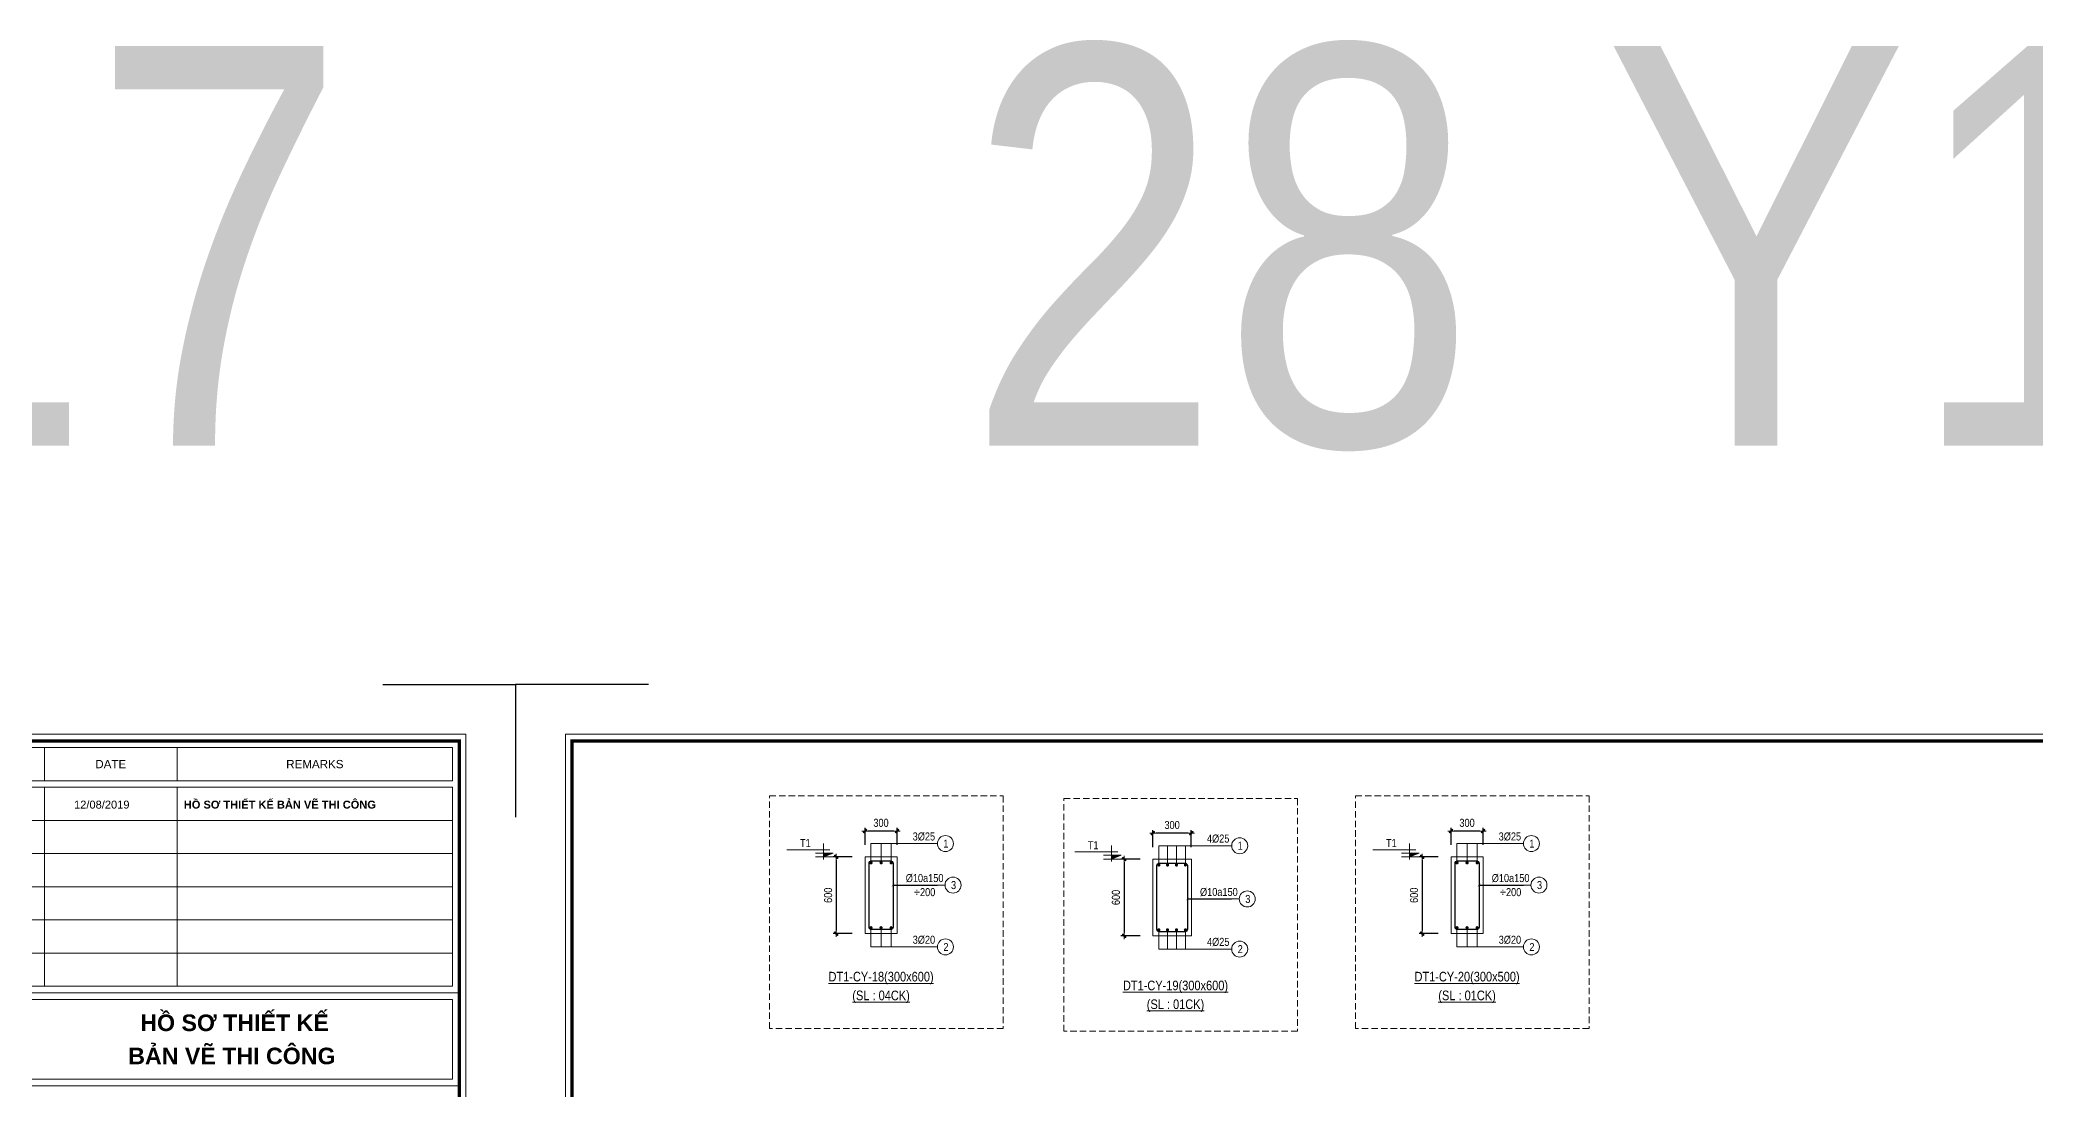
# Model space of a CAD drawing. Header units: millimetres. Extents: x 397144 to 8960116, y 345581 to 674207.
# Drawn here: x 5080753 to 5096339, y 614333 to 622534 of the extents above; entities that cross this region are included whole.
import ezdxf
from ezdxf.enums import TextEntityAlignment as Align

# ---------------------------------------------------------------- set-up
doc = ezdxf.new("R2010")
doc.units = ezdxf.units.MM
doc.header["$PDSIZE"] = -10
doc.linetypes.add('HIDDEN', pattern=[0.375, 0.25, -0.125])
doc.layers.get('0').update_dxf_attribs({"linetype": 'CONTINUOUS'})
doc.layers.get('Defpoints').update_dxf_attribs({"color": 12, "linetype": 'CONTINUOUS'})
for name, color, linetype, lineweight in [('CDAI', 8, 'CONTINUOUS', 30), ('CTHEP', 2, 'CONTINUOUS', 50), ('DBAO', 3, 'CONTINUOUS', 20), ('DGIONG', 4, 'CONTINUOUS', 13), ('KTH', 150, 'CONTINUOUS', 5), ('Net khuat', 8, 'HIDDEN', 13), ('STICK', 1, 'CONTINUOUS', 9), ('TEXT', 7, 'CONTINUOUS', 15)]:
    doc.layers.add(name, color=color, linetype=linetype, lineweight=lineweight)
doc.layers.add('CHG_XX_Khung ten$0$TKTC', color=1, linetype='CONTINUOUS')
doc.layers.add('HATCH', color=7, linetype='CONTINUOUS', lineweight=5, true_color=0x2491ff)
doc.styles.add('CHG_XX_Khung ten$0$A1 BORDER$0$ARIAL', font='arial.ttf')
doc.styles.add('CHG_XX_Khung ten$0$arial', font='arial.ttf')
doc.styles.add('CHG_XX_Khung ten$0$Arial - Bold', font='arialbd.ttf')
doc.styles.add('CHG_XX_Khung ten$0$ArialB', font='arialbd.ttf')
doc.styles.add('Star-HelCon', font='VHELVCN_0.TTF')
doc.styles.add('TTP-HelCon', font='VHELVCN_0.TTF')
doc.styles.add('VNI-HELVE-CONDENSE', font='VHELVCN_0.TTF')
doc.dimstyles.new('kc-25', dxfattribs={"dimtxt": 62.5, "dimasz": 20, "dimexe": 20, "dimexo": 50, "dimgap": 25, "dimtad": 3, "dimdec": 0, "dimzin": 0, "dimdsep": 46, "dimtxsty": 'VNI-HELVE-CONDENSE', "dimblk": 'DIM', "dimcen": 2.5, "dimclrd": 256, "dimclre": 154, "dimclrt": 7, "dimaunit": 1, "dimadec": 0, "dimazin": 0, "dimtfac": 1, "dimtdec": 0, "dimtix": 1, "dimtmove": 0, "dimatfit": 3, "dimldrblk": 'DOT', "dimfxl": 1, "dimtolj": 1, "dimtzin": 0, "dimarcsym": 0})
doc.dimstyles.new('TTP-25', dxfattribs={"dimscale": 25, "dimtxt": 2.5, "dimasz": 1, "dimexe": 1, "dimexo": 1, "dimgap": 0.09, "dimtad": 0, "dimdec": 4, "dimrnd": 5, "dimzin": 9, "dimdsep": 46, "dimtxsty": 'TTP-HelCon', "dimblk": 'Stick1', "dimcen": 0.09, "dimdle": 1.5, "dimclrd": 256, "dimclre": 256, "dimclrt": 7, "dimadec": 0, "dimazin": 0, "dimtfac": 1, "dimtdec": 4, "dimtmove": 0, "dimatfit": 3, "dimldrblk": '_ArchTick1', "dimfxl": 1, "dimtvp": 1, "dimtolj": 1, "dimtzin": 0, "dimarcsym": 0})

# ---------------------------------------------------------------- blocks, each defined once
blk = doc.blocks.new('Stick1')
at = {"layer": 'STICK'}
h = blk.add_hatch(color=256, dxfattribs=at)
edge = h.paths.add_edge_path()
edge.add_line((0.3, 0.5), (-0.5, -0.3))
edge.add_arc((-0.4, -0.4), 0.141, 135, 315)
edge.add_line((-0.3, -0.5), (0.5, 0.3))
edge.add_arc((0.4, 0.4), 0.141, 315, 495)
blk.add_line((1, 0), (-1, 0), dxfattribs=at)
blk.add_lwpolyline([(0.3, 0.5), (-0.5, -0.3, 1), (-0.3, -0.5), (0.5, 0.3, 1), (0.3, 0.5, 1)], format="xyb", dxfattribs=at)
blk = doc.blocks.new('*D1557')
at = {"layer": 'Defpoints', "color": 0, "ltscale": 500, "transparency": 16777216}
for p in [(5087199, 616350), (5087199, 616217), (5087449, 616217)]:
    blk.add_point(p, dxfattribs=at)
at = {"layer": 'KTH', "lineweight": -2, "ltscale": 500, "transparency": 16777216}
for p, q in [((5087199, 616242), (5087199, 616375)), ((5087424, 616350), (5087224, 616350)), ((5087449, 616242), (5087449, 616375))]:
    blk.add_line(p, q, dxfattribs=at)
at = {"layer": 'KTH', "lineweight": -2, "ltscale": 500, "transparency": 16777216, "xscale": 25, "yscale": 25, "zscale": 25, "rotation": 180}
blk.add_blockref('Stick1', (5087199, 616350), dxfattribs=at)
at = {"layer": 'KTH', "lineweight": -2, "ltscale": 500, "transparency": 16777216, "xscale": 25, "yscale": 25, "zscale": 25}
blk.add_blockref('Stick1', (5087449, 616350), dxfattribs=at)
at = {"layer": 'KTH', "color": 7, "ltscale": 500, "transparency": 16777216, "insert": (5087324, 616414), "char_height": 62.5, "attachment_point": 5, "style": 'TTP-HelCon'}
blk.add_mtext('\\A1;300', dxfattribs=at)
blk = doc.blocks.new('_ArchTick1')
at = {"color": 0, "const_width": 3.81}
blk.add_lwpolyline([(-12.7, -12.7), (12.7, 12.7)], dxfattribs=at)
blk = doc.blocks.new('*D1558')
at = {"layer": 'Defpoints', "color": 0, "ltscale": 500, "transparency": 16777216}
for p in [(5087124, 616148), (5086974, 615548), (5087124, 615548)]:
    blk.add_point(p, dxfattribs=at)
at = {"layer": 'KTH', "lineweight": -2, "ltscale": 500, "transparency": 16777216}
for p, q in [((5087099, 616148), (5086949, 616148)), ((5086974, 616123), (5086974, 615573)), ((5087099, 615548), (5086949, 615548))]:
    blk.add_line(p, q, dxfattribs=at)
at = {"layer": 'KTH', "lineweight": -2, "ltscale": 500, "transparency": 16777216, "xscale": 25, "yscale": 25, "zscale": 25}
for p, rotation in [((5086974, 616148), 90), ((5086974, 615548), 270)]:
    blk.add_blockref('Stick1', p, dxfattribs=dict(at, rotation=rotation))
at = {"layer": 'KTH', "color": 7, "ltscale": 500, "transparency": 16777216, "insert": (5086911, 615848), "char_height": 62.5, "attachment_point": 5, "rotation": 90, "style": 'TTP-HelCon'}
blk.add_mtext('\\A1;600', dxfattribs=at)
blk = doc.blocks.new('CODE')
at = {"layer": 'DBAO'}
for p, q in [((-63, 0), (-138, 30)), ((-138, 30), (0, 30)), ((-138, 0), (0, 0)), ((-113, 55), (224, 55)), ((-63, -20), (-63, 105))]:
    blk.add_line(p, q, dxfattribs=at)
at = {"layer": 'HATCH', "color": 1}
blk.add_solid([(-63, 0), (-138, 30), (-63, 30)], dxfattribs=at)
blk = doc.blocks.new('DIM')
h = blk.add_hatch(color=1)
h.paths.add_polyline_path([(0.49, 0.29, 1), (0.29, 0.49), (-0.19, 0), (0.19, 0)])
h.paths.add_polyline_path([(0.19, 0), (-0.19, 0), (-0.49, -0.29, 1), (-0.29, -0.49)])
at = {"color": 9}
for p, q in [((-0.19, 0), (-1.5, 0)), ((0.19, 0), (1.5, 0))]:
    blk.add_line(p, q, dxfattribs=at)
at = {"color": 1}
for p, q in [((-0.49, -0.29), (0.29, 0.49)), ((-0.29, -0.49), (0.49, 0.29)), ((-0.19, 0), (0.19, 0))]:
    blk.add_line(p, q, dxfattribs=at)
blk.add_arc((-0.39, -0.39), 0.138, 135, 315, dxfattribs=at)
blk = doc.blocks.new('CHG_XX_Khung ten')
at = {"linetype": 'Continuous'}
for p, q in [((699, 575), (699, 565)), ((739, 575), (739, 565)), ((699, 563), (699, 503)), ((739, 563), (739, 503))]:
    blk.add_line(p, q, dxfattribs=at)
for p, q in [((687, 501), (824, 501)), ((687, 473), (824, 473))]:
    blk.add_line(p, q)
blk.add_lwpolyline([(15, 579), (826, 579), (826, 15), (15, 15)], close=True)
at = {"color": 4, "linetype": 'Continuous', "const_width": 1}
blk.add_lwpolyline([(17, 577), (824, 577), (824, 17), (17, 17)], close=True, dxfattribs=at)
at = {"linetype": 'Continuous'}
for points in [[(822, 565), (689, 565), (689, 575), (822, 575)], [(822, 553), (689, 553), (689, 563), (822, 563)], [(822, 543), (689, 543), (689, 553), (822, 553)], [(822, 533), (689, 533), (689, 543), (822, 543)], [(822, 523), (689, 523), (689, 533), (822, 533)], [(822, 513), (689, 513), (689, 523), (822, 523)], [(822, 503), (689, 503), (689, 513), (822, 513)], [(689, 499), (822, 499), (822, 475), (689, 475)]]:
    blk.add_lwpolyline(points, close=True, dxfattribs=at)
at = {"layer": 'Defpoints', "color": 1, "ltscale": 2}
for points in [[(40.06, 594), (0, 594), (0, 554)], [(800.94, 594), (841, 594), (841, 554)]]:
    blk.add_lwpolyline(points, dxfattribs=at)
for s, height, style, p in [('DATE', 2.5, 'CHG_XX_Khung ten$0$A1 BORDER$0$ARIAL', (719, 570)), ('REMARKS', 2.5, 'CHG_XX_Khung ten$0$A1 BORDER$0$ARIAL', (780.5, 570)), ('12/08/2019', 2.389, 'CHG_XX_Khung ten$0$arial', (716.29, 557.78))]:
    blk.add_text(s, height=height, dxfattribs=dict(style=style)).set_placement(p, align=Align.MIDDLE_CENTER)
at = {"style": 'CHG_XX_Khung ten$0$ArialB'}
blk.add_text('HỒ SƠ THIẾT KẾ BẢN VẼ THI CÔNG', height=2.3887, dxfattribs=at).set_placement((741, 557.78), align=Align.MIDDLE_LEFT)
at = {"layer": 'CHG_XX_Khung ten$0$TKTC', "style": 'CHG_XX_Khung ten$0$Arial - Bold'}
for s, p in [('HỒ SƠ THIẾT KẾ', (756.29, 492)), ('BẢN VẼ THI CÔNG', (755.5, 482))]:
    blk.add_text(s, height=5, dxfattribs=at).set_placement(p, align=Align.MIDDLE_CENTER)
blk = doc.blocks.new('*D8822')
at = {"layer": 'Defpoints', "color": 0, "ltscale": 500, "transparency": 16777216}
for p in [(5089448, 616333), (5089448, 616200), (5089748, 616200)]:
    blk.add_point(p, dxfattribs=at)
at = {"layer": 'KTH', "lineweight": -2, "ltscale": 500, "transparency": 16777216}
for p, q in [((5089448, 616225), (5089448, 616358)), ((5089723, 616333), (5089473, 616333)), ((5089748, 616225), (5089748, 616358))]:
    blk.add_line(p, q, dxfattribs=at)
at = {"layer": 'KTH', "lineweight": -2, "ltscale": 500, "transparency": 16777216, "xscale": 25, "yscale": 25, "zscale": 25, "rotation": 180}
blk.add_blockref('Stick1', (5089448, 616333), dxfattribs=at)
at = {"layer": 'KTH', "lineweight": -2, "ltscale": 500, "transparency": 16777216, "xscale": 25, "yscale": 25, "zscale": 25}
blk.add_blockref('Stick1', (5089748, 616333), dxfattribs=at)
at = {"layer": 'KTH', "color": 7, "ltscale": 500, "transparency": 16777216, "insert": (5089598, 616397), "char_height": 62.5, "attachment_point": 5, "style": 'TTP-HelCon'}
blk.add_mtext('\\A1;300', dxfattribs=at)
blk = doc.blocks.new('*D8823')
at = {"layer": 'Defpoints', "color": 0, "ltscale": 500, "transparency": 16777216}
for p in [(5089373, 616131), (5089223, 615531), (5089373, 615531)]:
    blk.add_point(p, dxfattribs=at)
at = {"layer": 'KTH', "lineweight": -2, "ltscale": 500, "transparency": 16777216}
for p, q in [((5089348, 616131), (5089198, 616131)), ((5089223, 616106), (5089223, 615556)), ((5089348, 615531), (5089198, 615531))]:
    blk.add_line(p, q, dxfattribs=at)
at = {"layer": 'KTH', "lineweight": -2, "ltscale": 500, "transparency": 16777216, "xscale": 25, "yscale": 25, "zscale": 25}
for p, rotation in [((5089223, 616131), 90), ((5089223, 615531), 270)]:
    blk.add_blockref('Stick1', p, dxfattribs=dict(at, rotation=rotation))
at = {"layer": 'KTH', "color": 7, "ltscale": 500, "transparency": 16777216, "insert": (5089159, 615831), "char_height": 62.5, "attachment_point": 5, "rotation": 90, "style": 'TTP-HelCon'}
blk.add_mtext('\\A1;600', dxfattribs=at)
blk = doc.blocks.new('*D8824')
at = {"layer": 'Defpoints', "color": 0, "ltscale": 500, "transparency": 16777216}
for p in [(5091777, 616350), (5091777, 616217), (5092027, 616217)]:
    blk.add_point(p, dxfattribs=at)
at = {"layer": 'KTH', "lineweight": -2, "ltscale": 500, "transparency": 16777216}
for p, q in [((5091777, 616242), (5091777, 616375)), ((5092002, 616350), (5091802, 616350)), ((5092027, 616242), (5092027, 616375))]:
    blk.add_line(p, q, dxfattribs=at)
at = {"layer": 'KTH', "lineweight": -2, "ltscale": 500, "transparency": 16777216, "xscale": 25, "yscale": 25, "zscale": 25, "rotation": 180}
blk.add_blockref('Stick1', (5091777, 616350), dxfattribs=at)
at = {"layer": 'KTH', "lineweight": -2, "ltscale": 500, "transparency": 16777216, "xscale": 25, "yscale": 25, "zscale": 25}
blk.add_blockref('Stick1', (5092027, 616350), dxfattribs=at)
at = {"layer": 'KTH', "color": 7, "ltscale": 500, "transparency": 16777216, "insert": (5091902, 616414), "char_height": 62.5, "attachment_point": 5, "style": 'TTP-HelCon'}
blk.add_mtext('\\A1;300', dxfattribs=at)
blk = doc.blocks.new('*D8825')
at = {"layer": 'Defpoints', "color": 0, "ltscale": 500, "transparency": 16777216}
for p in [(5091702, 616148), (5091552, 615548), (5091702, 615548)]:
    blk.add_point(p, dxfattribs=at)
at = {"layer": 'KTH', "lineweight": -2, "ltscale": 500, "transparency": 16777216}
for p, q in [((5091677, 616148), (5091527, 616148)), ((5091552, 616123), (5091552, 615573)), ((5091677, 615548), (5091527, 615548))]:
    blk.add_line(p, q, dxfattribs=at)
at = {"layer": 'KTH', "lineweight": -2, "ltscale": 500, "transparency": 16777216, "xscale": 25, "yscale": 25, "zscale": 25}
for p, rotation in [((5091552, 616148), 90), ((5091552, 615548), 270)]:
    blk.add_blockref('Stick1', p, dxfattribs=dict(at, rotation=rotation))
at = {"layer": 'KTH', "color": 7, "ltscale": 500, "transparency": 16777216, "insert": (5091488, 615848), "char_height": 62.5, "attachment_point": 5, "rotation": 90, "style": 'TTP-HelCon'}
blk.add_mtext('\\A1;600', dxfattribs=at)

msp = doc.modelspace()

# ---------------------------------------------------------------- linework, layer by layer
at = {"layer": 'CDAI'}
msp.add_lwpolyline([(5087249.44452, 616116.66745), (5087399.44452, 616116.66745, -0.4142135624), (5087418.19452, 616097.91745), (5087418.19452, 615597.91745, -0.4142135624), (5087399.44452, 615579.16745), (5087249.44452, 615579.16745, -0.4142135624), (5087230.69452, 615597.91745), (5087230.69452, 616097.91745, -0.4142135624)], format="xyb", close=True, dxfattribs=at)
at = {"layer": 'CTHEP', "const_width": 12.5}
for points in [[(5087239.44452, 616101.66745, 1), (5087251.94452, 616101.66745, 1)], [(5087318.19452, 616101.66745, 1), (5087330.69452, 616101.66745, 1)], [(5087396.94452, 616101.66745, 1), (5087409.44452, 616101.66745, 1)], [(5087239.44452, 615594.16745, 1), (5087251.94452, 615594.16745, 1)], [(5087318.19452, 615594.16745, 1), (5087330.69452, 615594.16745, 1)], [(5087396.94452, 615594.16745, 1), (5087409.44452, 615594.16745, 1)]]:
    msp.add_lwpolyline(points, format="xyb", close=True, dxfattribs=at)
at = {"layer": 'DBAO', "flags": 128}
for points in [[(5087449.44452, 616147.91745), (5087449.44452, 615547.91745), (5087199.44452, 615547.91745), (5087199.44452, 616147.91745)], [(5087199.44452, 616147.91745), (5087449.44452, 616147.91745)]]:
    msp.add_lwpolyline(points, dxfattribs=at)
at = {"layer": 'DGIONG'}
for p, q in [((5087245.69452, 616101.66745), (5087245.69452, 616251.66745)), ((5087245.69452, 616251.66745), (5087764.44452, 616251.66745)), ((5087324.44452, 616101.66745), (5087324.44452, 616251.66745)), ((5087403.19452, 616101.66745), (5087403.19452, 616251.66745)), ((5087418.19452, 615927.72507), (5087823.94452, 615927.72507)), ((5087245.69452, 615444.16745), (5087245.69452, 615594.16745)), ((5087324.44452, 615444.16745), (5087324.44452, 615594.16745)), ((5087403.19452, 615444.16745), (5087403.19452, 615594.16745)), ((5087245.69452, 615444.16745), (5087764.44452, 615444.16745))]:
    msp.add_line(p, q, dxfattribs=at)
msp.add_lwpolyline([(5084910.5257, 617054.8672), (5102280.13113, 617054.8672), (5102280.13113, 602536.98804), (5084910.5257, 602536.98804)], close=True, dxfattribs=at)
for centre in [(5087826.94452, 616251.66745), (5087886.44452, 615927.72507), (5087826.94452, 615444.16745)]:
    msp.add_circle(centre, 62.5, dxfattribs=at)
at = {"layer": 'Net khuat', "ltscale": 200}
msp.add_lwpolyline([(5086452.42527, 616624.21885), (5088277.51556, 616624.21885), (5088277.51556, 614805.9267), (5086452.42527, 614805.9267)], close=True, dxfattribs=at)

# ---------------------------------------------------------------- block references
at = {"layer": 'KTH', "ltscale": 0.8, "xscale": 25.92478421702978, "yscale": 25.92478421702978, "zscale": 25.92478421702978}
msp.add_blockref('CHG_XX_Khung ten', (5062667.06085, 602096.26671), dxfattribs=at)
at = {"layer": 'KTH', "linetype": 'Continuous', "xscale": -1}
msp.add_blockref('CODE', (5086811.95796, 616147.91745), dxfattribs=at)

# ---------------------------------------------------------------- texts
at = {"layer": 'TEXT', "color": 1, "style": 'TTP-HelCon'}
for s, p in [('27 Y12-17', (5066628.58317, 619362.62651)), ('28 Y18-27', (5087990.60536, 619362.62651))]:
    msp.add_text(s, height=3125, dxfattribs=at).set_placement(p)
at = {"layer": 'TEXT', "style": 'TTP-HelCon'}
msp.add_text('T1    ', height=62.5, dxfattribs=at).set_placement((5086854.22463, 616224.91244), align=Align.RIGHT)
for s, height, p in [('3Þ25', 62.5, (5087658.94452, 616276.66745)), ('Þ10a150', 62.5, (5087664.44452, 615951.22507)), ('÷200', 62.5, (5087664.44452, 615841.47507)), ('3Þ20', 62.5, (5087659.20986, 615469.16745)), ('%%UDT1-CY-18(300x600)', 75, (5087324.44452, 615174.62391)), ('%%U(SL : 04CK)', 75, (5087324.44452, 615027.72932))]:
    msp.add_text(s, height=height, dxfattribs=at).set_placement(p, align=Align.CENTER)
at = {"layer": 'TEXT', "style": 'Star-HelCon'}
for s, p in [('1', (5087831.11118, 616251.66745)), ('3', (5087890.61118, 615927.72507)), ('2', (5087831.11118, 615444.16745))]:
    msp.add_text(s, height=62.5, dxfattribs=at).set_placement(p, align=Align.MIDDLE)

# ---------------------------------------------------------------- dimensions: what is measured, and where the dimension line sits
at = {"layer": 'KTH', "ltscale": 500}
dim = msp.add_linear_dim(base=(5087199.44452, 616350.16745), p1=(5087449.44452, 616216.9294), p2=(5087199.44452, 616216.9294), text='300', dimstyle='TTP-25', override={"dimtxsty": 'TTP-HelCon'}, dxfattribs=at)
dim.commit()
dim.dimension.update_dxf_attribs({"geometry": '*D1557', "text_midpoint": (5087324.44452, 616414.00078)})
dim = msp.add_linear_dim(base=(5086974.45796, 615547.91745), p1=(5087124.29077, 616147.91745), p2=(5087124.29077, 615547.91745), angle=90, dimstyle='TTP-25', override={"dimtxsty": 'TTP-HelCon'}, dxfattribs=at)
dim.commit()
dim.dimension.update_dxf_attribs({"geometry": '*D1558', "text_midpoint": (5086910.62463, 615847.91745)})

# ---------------------------------------------------------------- leaders
at = {"layer": 'DGIONG'}
msp.add_leader([(5087418.19452, 615927.72507), (5087764.12497, 615927.72507)], dimstyle='kc-25', override={"dimtad": 0, "dimldrblk": 'ArchTick', "dimfxl": 100, "dimarcsym": 1}, dxfattribs=at)

# ---------------------------------------------------------------- next in the draw order: block references
at = {"layer": 'KTH', "ltscale": 0.8, "xscale": 25.92478421702978, "yscale": 25.92478421702978, "zscale": 25.92478421702978}
msp.add_blockref('CHG_XX_Khung ten', (5084469.80437, 602096.26671), dxfattribs=at)

# ---------------------------------------------------------------- next in the draw order: linework, layer by layer
at = {"layer": 'CDAI'}
for points in [[(5091827.02304, 616116.66745), (5091977.02304, 616116.66745, -0.4142135624), (5091995.77304, 616097.91745), (5091995.77304, 615597.91745, -0.4142135624), (5091977.02304, 615579.16745), (5091827.02304, 615579.16745, -0.4142135624), (5091808.27304, 615597.91745), (5091808.27304, 616097.91745, -0.4142135624)], [(5089498.27373, 616099.99556), (5089698.27373, 616099.99556, -0.4142135624), (5089717.02373, 616081.24556), (5089717.02373, 615581.24556, -0.4142135624), (5089698.27373, 615562.49556), (5089498.27373, 615562.49556, -0.4142135624), (5089479.52373, 615581.24556), (5089479.52373, 616081.24556, -0.4142135624)]]:
    msp.add_lwpolyline(points, format="xyb", close=True, dxfattribs=at)
at = {"layer": 'CTHEP', "const_width": 12.5}
for points in [[(5089488.27373, 616084.99556, 1), (5089500.77373, 616084.99556, 1)], [(5089555.77373, 616084.99556, 1), (5089568.27373, 616084.99556, 1)], [(5089625.77373, 616084.99556, 1), (5089638.27373, 616084.99556, 1)], [(5089695.77373, 616084.99556, 1), (5089708.27373, 616084.99556, 1)], [(5091817.02304, 616101.66745, 1), (5091829.52304, 616101.66745, 1)], [(5091895.77304, 616101.66745, 1), (5091908.27304, 616101.66745, 1)], [(5091974.52304, 616101.66745, 1), (5091987.02304, 616101.66745, 1)], [(5089488.27373, 615577.49556, 1), (5089500.77373, 615577.49556, 1)], [(5089555.77373, 615577.49556, 1), (5089568.27373, 615577.49556, 1)], [(5089625.77373, 615577.49556, 1), (5089638.27373, 615577.49556, 1)], [(5089695.77373, 615577.49556, 1), (5089708.27373, 615577.49556, 1)], [(5091817.02304, 615594.16745, 1), (5091829.52304, 615594.16745, 1)], [(5091895.77304, 615594.16745, 1), (5091908.27304, 615594.16745, 1)], [(5091974.52304, 615594.16745, 1), (5091987.02304, 615594.16745, 1)]]:
    msp.add_lwpolyline(points, format="xyb", close=True, dxfattribs=at)
at = {"layer": 'DBAO', "flags": 128}
for points in [[(5089748.27373, 616131.24556), (5089748.27373, 615531.24556), (5089448.27373, 615531.24556), (5089448.27373, 616131.24556)], [(5089448.27373, 616131.24556), (5089748.27373, 616131.24556)], [(5092027.02304, 616147.91745), (5092027.02304, 615547.91745), (5091777.02304, 615547.91745), (5091777.02304, 616147.91745)], [(5091777.02304, 616147.91745), (5092027.02304, 616147.91745)]]:
    msp.add_lwpolyline(points, dxfattribs=at)
at = {"layer": 'DGIONG'}
for p, q in [((5089494.52373, 616084.99556), (5089494.52373, 616234.99556)), ((5089494.52373, 616234.99556), (5090063.27373, 616234.99556)), ((5089562.02373, 616084.99556), (5089562.02373, 616234.99556)), ((5089632.02373, 616084.99556), (5089632.02373, 616234.99556)), ((5089702.02373, 616084.99556), (5089702.02373, 616234.99556)), ((5091823.27304, 616101.66745), (5091823.27304, 616251.66745)), ((5091823.27304, 616251.66745), (5092342.02304, 616251.66745)), ((5091902.02304, 616101.66745), (5091902.02304, 616251.66745)), ((5091980.77304, 616101.66745), (5091980.77304, 616251.66745)), ((5089717.02373, 615819.08423), (5090122.77373, 615819.08423)), ((5091995.77304, 615927.72507), (5092401.52304, 615927.72507)), ((5089494.52373, 615427.49556), (5089494.52373, 615577.49556)), ((5089562.02373, 615427.49556), (5089562.02373, 615577.49556)), ((5089632.02373, 615427.49556), (5089632.02373, 615577.49556)), ((5089702.02373, 615427.49556), (5089702.02373, 615577.49556)), ((5091823.27304, 615444.16745), (5091823.27304, 615594.16745)), ((5091902.02304, 615444.16745), (5091902.02304, 615594.16745)), ((5091980.77304, 615444.16745), (5091980.77304, 615594.16745)), ((5089494.52373, 615427.49556), (5090063.27373, 615427.49556)), ((5091823.27304, 615444.16745), (5092342.02304, 615444.16745))]:
    msp.add_line(p, q, dxfattribs=at)
for centre in [(5090125.77373, 616234.99556), (5092404.52304, 616251.66745), (5092464.02304, 615927.72507), (5090185.27373, 615819.08423), (5092404.52304, 615444.16745), (5090125.77373, 615427.49556)]:
    msp.add_circle(centre, 62.5, dxfattribs=at)
at = {"layer": 'Net khuat', "ltscale": 200}
for points in [[(5088752.38047, 616603.30746), (5090577.47076, 616603.30746), (5090577.47076, 614785.01531), (5088752.38047, 614785.01531)], [(5091030.00379, 616624.21885), (5092855.09408, 616624.21885), (5092855.09408, 614805.9267), (5091030.00379, 614805.9267)]]:
    msp.add_lwpolyline(points, close=True, dxfattribs=at)

# ---------------------------------------------------------------- next in the draw order: block references
at = {"layer": 'KTH', "linetype": 'Continuous', "xscale": -1}
for p in [(5089060.78718, 616131.24556), (5091389.53648, 616147.91745)]:
    msp.add_blockref('CODE', p, dxfattribs=at)

# ---------------------------------------------------------------- next in the draw order: texts
at = {"layer": 'TEXT', "style": 'TTP-HelCon'}
for p in [(5089103.05385, 616208.24055), (5091431.80315, 616224.91244)]:
    msp.add_text('T1    ', height=62.5, dxfattribs=at).set_placement(p, align=Align.RIGHT)
for s, height, p in [('4Þ25', 62.5, (5089957.77373, 616259.99556)), ('3Þ25', 62.5, (5092236.52304, 616276.66745)), ('Þ10a150', 62.5, (5092242.02304, 615951.22507)), ('Þ10a150', 62.5, (5089963.27373, 615842.58423)), ('÷200', 62.5, (5092242.02304, 615841.47507)), ('4Þ25', 62.5, (5089958.03907, 615452.49556)), ('3Þ20', 62.5, (5092236.78838, 615469.16745)), ('%%UDT1-CY-19(300x600)', 75, (5089624.39971, 615105.67402)), ('%%UDT1-CY-20(300x500)', 75, (5091902.02304, 615174.62391)), ('%%U(SL : 01CK)', 75, (5089624.39971, 614958.77943)), ('%%U(SL : 01CK)', 75, (5091902.02304, 615027.72932))]:
    msp.add_text(s, height=height, dxfattribs=at).set_placement(p, align=Align.CENTER)
at = {"layer": 'TEXT', "style": 'Star-HelCon'}
for s, p in [('1', (5092408.6897, 616251.66745)), ('1', (5090129.9404, 616234.99556)), ('3', (5092468.1897, 615927.72507)), ('3', (5090189.4404, 615819.08423)), ('2', (5090129.9404, 615427.49556)), ('2', (5092408.6897, 615444.16745))]:
    msp.add_text(s, height=62.5, dxfattribs=at).set_placement(p, align=Align.MIDDLE)

# ---------------------------------------------------------------- next in the draw order: dimensions: what is measured, and where the dimension line sits
at = {"layer": 'KTH', "ltscale": 500}
dim = msp.add_linear_dim(base=(5089448.27373, 616333.49556), p1=(5089748.27373, 616200.2575), p2=(5089448.27373, 616200.2575), dimstyle='TTP-25', override={"dimtxsty": 'TTP-HelCon'}, dxfattribs=at)
dim.commit()
dim.dimension.update_dxf_attribs({"geometry": '*D8822', "text_midpoint": (5089598.27373, 616397.32889)})
dim = msp.add_linear_dim(base=(5091777.02304, 616350.16745), p1=(5092027.02304, 616216.9294), p2=(5091777.02304, 616216.9294), text='300', dimstyle='TTP-25', override={"dimtxsty": 'TTP-HelCon'}, dxfattribs=at)
dim.commit()
dim.dimension.update_dxf_attribs({"geometry": '*D8824', "text_midpoint": (5091902.02304, 616414.00078)})
for base, p1, p2, picture, middle in [((5089223.28718, 615531.24556), (5089373.11999, 616131.24556), (5089373.11999, 615531.24556), '*D8823', (5089159.45385, 615831.24556)), ((5091552.03648, 615547.91745), (5091701.86929, 616147.91745), (5091701.86929, 615547.91745), '*D8825', (5091488.20315, 615847.91745))]:
    dim = msp.add_linear_dim(base=base, p1=p1, p2=p2, angle=90, dimstyle='TTP-25', override={"dimtxsty": 'TTP-HelCon'}, dxfattribs=at)
    dim.commit()
    dim.dimension.update_dxf_attribs({"geometry": picture, "text_midpoint": middle})

# ---------------------------------------------------------------- next in the draw order: leaders
at = {"layer": 'DGIONG'}
for points in [[(5089717.02373, 615819.08423), (5090062.95418, 615819.08423)], [(5091995.77304, 615927.72507), (5092341.70349, 615927.72507)]]:
    msp.add_leader(points, dimstyle='kc-25', override={"dimtad": 0, "dimldrblk": 'ArchTick', "dimfxl": 100, "dimarcsym": 1}, dxfattribs=at)

doc.saveas('drawing.dxf')
